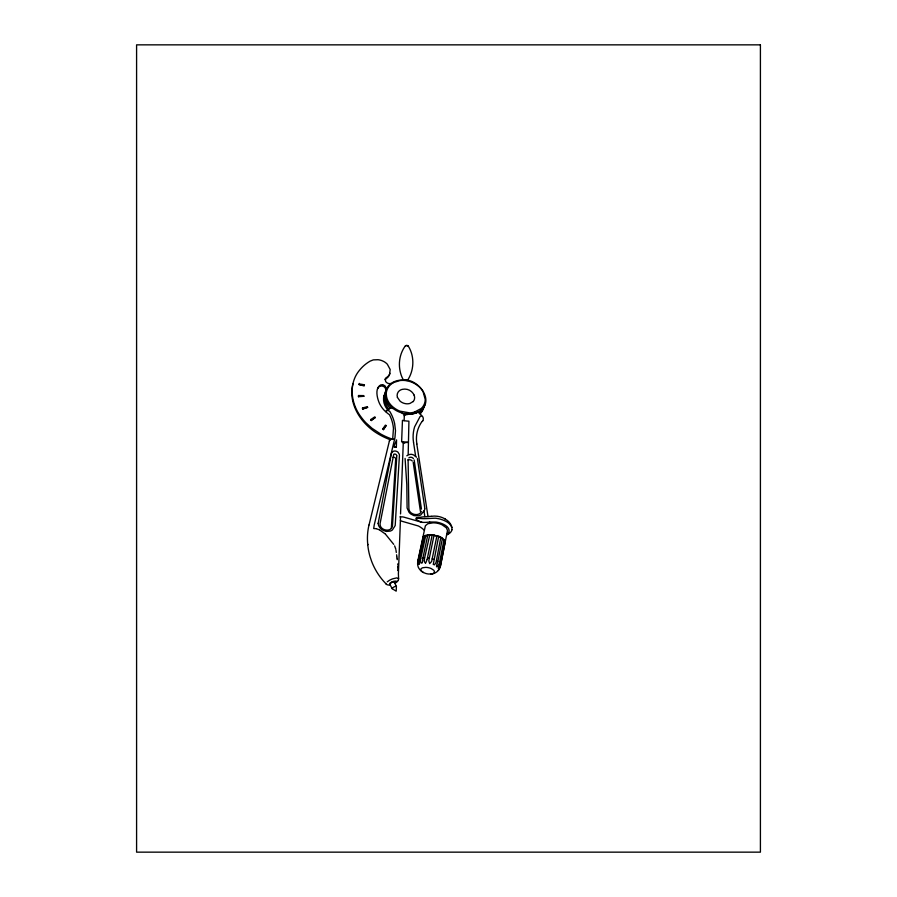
<?xml version="1.0" encoding="UTF-8"?>
<svg xmlns="http://www.w3.org/2000/svg" width="897" height="897" viewBox="0 0 897 897"><rect width="100%" height="100%" fill="white"/><g stroke="black" fill="none" stroke-linecap="round" stroke-linejoin="round"><path stroke-width="1.35" d="M398.403 573.811L400.499 517.827A1.514 1.514 0 0 0 400.253 517.02L400.32 516.403M396.351 447.143L396.564 439.9L393.738 446.706L396.261 447.368L393.828 446.471M401.598 441.616A3.184 3.184 0 0 1 403.269 442.983L400.544 513.97M404.132 420.682L404.323 415.558M396.418 586.436L396.194 591.145L392.213 588.735M396.799 455.934L392.494 525.575C391.798 532.953 379.566 530.643 380.07 523.792A4.642 4.642 0 0 1 380.149 523.186L393.749 454.252A2.142 2.142 0 0 1 396.474 454.981L396.777 455.598M391.339 528.21L395.689 458.827M422.61 560.591L422.846 558.394A11.65 11.65 0 0 1 422.924 557.979L427.813 534.859L429.45 534.679A20.138 20.138 0 0 1 432.231 534.735L438.7 536.215A18.467 18.467 0 0 1 441.133 537.37L441.571 537.628A13.018 13.018 0 0 1 442.456 538.222A9.262 9.262 0 0 1 444.026 539.658A5.674 5.674 0 0 1 444.688 540.611A3.532 3.532 0 0 1 445.147 542.08A2.68 2.68 0 0 1 445.091 542.752M422.633 560.322L422.465 561.993M399.445 455.149L395.196 525.564L392.426 529.914A8.768 8.768 0 0 1 390.296 531.08L386.349 531.461M384.824 393.727L384.174 398.246L385.217 403.291A18.131 18.131 0 0 0 388.838 409.155M436.491 565.76L436.615 566.781M427.129 559.537L425.705 563.024M427.163 559.358L432.231 534.735M389.702 439.519L389.376 441.032M437.209 566.803L439.362 563.305L444.026 539.658A2.747 2.747 0 0 1 442.535 539.389M440.158 563.742L444.688 540.611M436.559 565.48A9.665 9.665 0 0 1 436.783 564.774L437.658 562.217A11.213 11.213 0 0 0 437.859 561.399L442.445 538.222M434.26 564.908L435.628 563.316A9.374 9.374 0 0 0 436.144 561.982L440.808 537.482M433.251 564.527L438.7 536.215M429.315 558.158L428.878 560.49A11.818 11.818 0 0 0 428.822 560.95L429.663 563.619L431.547 561.567A11.179 11.179 0 0 0 431.737 560.961L436.951 535.621L436.368 535.969A2.59 2.59 0 0 1 434.496 535.576L434.092 534.96L429.315 558.158L427.544 557.923M429.764 534.982L424.438 558.663L424.359 561.544L425.245 563.024M419.37 562.24L419.348 560.804A9.542 9.542 0 0 1 419.538 559.022L424.472 535.969A7.154 7.154 0 0 1 425.615 535.419A11.246 11.246 0 0 1 427.813 534.859M421.209 563.181L420.659 562.083A7.849 7.849 0 0 1 420.76 558.528L425.75 535.509A2.882 2.882 0 0 0 427.129 535.834A1.929 1.929 0 0 0 427.611 535.778M431.704 573.968L428.587 574.013A16.841 16.841 0 0 1 425.57 573.396L423.418 572.51A11.19 11.19 0 0 1 418.17 566.938L418.08 566.444A10.002 10.002 0 0 1 417.744 565.188L417.677 564.751A7.378 7.378 0 0 1 417.621 563.428L417.688 562.228A7.714 7.714 0 0 1 417.856 560.838L422.666 538.435M422.711 538.144L425.245 526.371A2.758 2.758 0 0 1 425.503 525.653L427.768 523.736L433.027 522.839A21.606 21.606 0 0 1 437.153 523.209A19.902 19.902 0 0 1 442.053 524.79L446.302 527.772L447.502 530.441L440.225 567.151A8.14 8.14 0 0 1 439.586 568.507L439.048 569.337M422.409 562.318L422.195 562.957M376 528.669L373.701 528.546L374.195 525.126L394.949 437.691L395.51 430.706L394.635 423.575A40.073 40.073 0 0 0 389.915 411.645A5.023 5.023 0 0 0 388.85 410.77L386.786 410.478A4.149 4.149 0 0 0 385.62 411.588M369.059 524.88L389.32 441.29M352.936 383.759C347.677 404.065 361.48 424.472 378.691 434.26A70.426 70.426 0 0 0 390.251 439.721A4.35 4.35 0 0 1 392.639 439.317M359.361 383.411L359.058 384.544L364.137 385.934L364.44 384.802L359.226 383.905M359.058 384.544L364.272 385.441M358.553 395.532L358.508 396.709L363.846 396.295L363.756 395.611L358.553 395.532L358.508 396.709M424.393 510.348L420.828 514.878A8.521 8.521 0 0 1 418.249 515.842L413.932 515.618L410.927 514.082A11.369 11.369 0 0 1 409.032 512.288L407.092 508.016L406.801 484.593L405.085 458.434M362.489 408L362.691 409.155L367.624 407.361L367.277 406.7L362.489 408L362.691 409.155M385.957 378.747A8.006 8.006 0 0 0 389.556 374.498L390.173 369.497L387.358 364.272A13.668 13.668 0 0 0 383.613 361.413L381.819 360.616A16.774 16.774 0 0 0 377.985 359.708L373.298 359.888L370.125 361.132A37.629 37.629 0 0 0 359.439 370.326C348.271 383.669 350.906 403.796 361.054 416.948A53.764 53.764 0 0 0 366.054 422.924L372.087 428.34L380.81 434.081A71.603 71.603 0 0 0 392.651 439.25M386.293 389.41L385.396 386.349A4.99 4.99 0 0 0 383.838 385.217L382.694 384.869M421.31 511.357C419.762 516.907 408.684 514.934 408.875 508.33L408.09 459.477M385.43 391.922L384.768 396.407L385.721 401.206A18.041 18.041 0 0 0 388.782 406.599A19.061 19.061 0 0 0 389.04 406.913L390.262 408.236M370.865 419.493L371.291 420.547L375.305 417.486L374.733 416.903L370.865 419.493L371.291 420.547M384.297 395.353L385.979 390.273A13.175 13.175 0 0 1 387.123 387.739C391.081 381.102 399.726 379.027 406.924 380.451M382.862 428.766L383.445 429.652L386.136 425.559L385.396 425.144L382.862 428.766L383.445 429.652M377.704 388.726L378.758 386.842L380.743 386.058A5.236 5.236 0 0 1 382.313 386.102L382.705 386.181A4.821 4.821 0 0 1 385.116 387.695C387.392 391.182 383.658 395.801 386.271 399.58A18.545 18.545 0 0 0 389.343 404.995A24.668 24.668 0 0 0 392.819 408.393L393.884 409.077A25.878 25.878 0 0 0 401.026 412.676L402.641 413.382M424.584 509.956L424.685 509.642A3.308 3.308 0 0 0 424.83 508.891M402.26 413.181A26.091 26.091 0 0 0 402.966 413.36L411.398 413.966A21.068 21.068 0 0 0 415.928 412.855C436.166 405.063 421.769 381.46 406.072 379.924M424.875 404.827L422.846 409.75A13.511 13.511 0 0 1 420.11 413.943M448.892 532.336C450.541 527.201 443.847 524.095 439.866 522.917A28.536 28.536 0 0 0 435.998 522.065L429.618 521.998M438.902 566.971L439.53 565.682A9.329 9.329 0 0 0 440.169 563.742A5.662 5.662 0 0 0 439.463 562.811M438.79 567.184L438.431 567.879A4.451 4.451 0 0 0 438.252 568.294M407.361 380.541C412.362 373.253 413.999 363.823 412.026 355.234A31.003 31.003 0 0 0 411.757 354.169A28.917 28.917 0 0 0 408.404 346.332L408.045 345.984A2.343 2.343 0 0 0 405.433 345.95L405.197 346.119A26.585 26.585 0 0 0 403.056 349.505C399.154 356.771 398.403 365.572 400.679 373.466A31.417 31.417 0 0 0 402.047 377.289L403.426 380.059M383.613 429.192L386.136 425.559M424.001 510.976L424.842 516.728A52.867 52.867 0 0 0 418.058 517.681M438.398 570.178L439.003 569.393L438.341 570.436M438.196 570.593L437.871 570.941A10.349 10.349 0 0 1 434.641 573.138L433.991 573.407A11.291 11.291 0 0 1 432.702 573.788L434.395 572.6A1.469 1.469 0 0 0 434.585 572.129L433.879 570.324L431.222 568.586A13.556 13.556 0 0 0 428.172 567.633A14.744 14.744 0 0 0 425.615 567.375L422.375 567.812L420.973 568.866A1.458 1.458 0 0 0 420.805 569.292L421.343 570.929L423.418 572.51M413.091 401.542L410.064 403.381A9.228 9.228 0 0 1 405.612 403.672A11.302 11.302 0 0 1 402.204 402.562A11.863 11.863 0 0 1 400.051 401.127L397.405 397.393M432.141 535.15L432.107 535.195A2.243 2.243 0 0 1 429.854 534.87M387.212 581.85L389.41 580.348A23.916 23.916 0 0 1 392.796 578.8L396.754 577.892L398.593 578.677A3.588 3.588 0 0 1 398.257 580.18M390.128 583.151L391.215 582.4A13.242 13.242 0 0 1 393.873 581.245L396.25 581.043L396.026 582.153A6.84 6.84 0 0 1 394.691 583.095M371.436 420.076L375.305 417.486M386.786 410.478L390.453 408.124M406.812 455.799L407.53 455.407M391.092 582.635L392.325 582.063M394.893 583.285L395.42 582.972A7.871 7.871 0 0 0 398.246 580.46M448.052 534.298L446.695 534.87M393.323 382.615L399.939 380.552A22.986 22.986 0 0 1 406.453 380.698A25.284 25.284 0 0 1 417.004 385.071L419.202 386.82A19.936 19.936 0 0 1 423.092 391.697L425.234 399.513A12.412 12.412 0 0 1 421.276 408.471L414.403 412.127M416.029 518.141L418.047 517.67M438.454 568.922L439.295 568.182A5.348 5.348 0 0 0 439.541 567.857L439.653 567.689A7.378 7.378 0 0 0 440.618 565.166L445.136 542.08A2.882 2.882 0 0 1 444.43 541.911M416.41 412.811L417.027 412.598A7.041 7.041 0 0 1 417.385 412.485L417.834 412.385M404.491 380.126L405.534 379.835M362.837 408.673L367.624 407.361M400.264 517.02L401.172 516.874A8.555 8.555 0 0 1 404.155 517.221L422.095 522.346A38.975 38.975 0 0 0 429.629 522.02M431.883 573.945L432.376 573.822A7.849 7.849 0 0 1 430.919 574.058M431.491 516.268L426.378 516.661M422.924 557.979L424.595 557.833M407.911 414.279L409.155 414.19A20.822 20.822 0 0 0 416.41 412.833M424.886 516.728L426.075 516.661M358.643 396.227L363.846 396.295M408.213 442.412L401.632 441.537L402.45 420.345A35.084 35.084 0 0 0 408.92 421.164L408.169 455.014A5.741 5.741 0 0 1 415.49 456.539M403.818 443.118L403.246 443.04M376.482 528.77L379.207 529.768M432.242 558.82L434.025 559.425M379.644 529.981L385.116 533.861M444.688 518.623L445.327 518.993M436.503 560.558L437.288 561.029A13.231 13.231 0 0 1 437.859 561.399M385.475 534.175L393.727 544.356M424.371 530.306L424.046 530.004A25.419 25.419 0 0 0 418.462 526.012L402.226 521.336A8.286 8.286 0 0 1 400.387 520.574M418.809 564.404L418.35 563.484A5.371 5.371 0 0 1 418.204 562.845L418.181 562.755A7.557 7.557 0 0 1 418.305 560.053M418.697 412.508L422.095 415.939L420.76 416.141A6.032 6.032 0 0 0 420.088 416.544L414.616 426.837A34.052 34.052 0 0 0 413.539 442.4M416.578 457.212L415.659 456.416L413.528 442.4M415.95 518.993L416.309 519.352A7.355 7.355 0 0 0 416.892 519.823L418.103 520.596A19.409 19.409 0 0 0 419.426 521.303L420.043 521.594A15.933 15.933 0 0 0 422.095 522.346M394.624 545.869L395.824 549.211M394.052 581.884L396.407 586.346L395.218 586.414A7.972 7.972 0 0 0 392.718 587.838L392.146 588.667L389.713 584.014M414.066 395.005L413.192 393.48A10.36 10.36 0 0 0 402.45 389.332L401.138 389.702A6.122 6.122 0 0 0 397.427 397.382M399.344 454.431L397.999 452.211A5.236 5.236 0 0 0 396.429 451.303L395.734 451.101A4.205 4.205 0 0 0 393.043 451.449L391.451 453.232L378.175 523.343M416.802 444.026L428.015 516.616M414.156 459.959L421.455 509.104M413.203 462.359L420.424 511.38M395.981 550.22L396.295 552.451M396.62 554.795L396.878 556.757M396.945 557.284L397.102 558.629M397.147 558.943L397.225 559.683M397.685 563.921L397.741 564.561M367.759 544.827L367.692 544.087L368.151 548.067A64.012 64.012 0 0 0 370.125 556.88L371.582 561.219A64.932 64.932 0 0 0 386.215 584.003M397.864 565.794L397.92 566.5M397.943 566.713L398.077 568.373L398.033 567.745M398.156 569.36L398.257 570.683M398.19 569.774L398.257 570.627M398.414 574.035L398.593 578.677M424.83 508.487L417.453 458.939A2.489 2.489 0 0 0 417.374 458.58M419.392 562.52L419.415 563.495A4.283 4.283 0 0 1 419.392 564M386.293 394.108C386.304 399.86 389.948 405.029 394.557 408.202A27.358 27.358 0 0 0 399.871 411.14L409.806 412.889A21.786 21.786 0 0 0 414.403 412.127M417.845 560.838A2.702 2.702 0 0 1 418.294 560.053L423.227 537.045A4.35 4.35 0 0 1 424.483 535.98M424.247 406.431A13.735 13.735 0 0 1 418.865 412.665M431.838 516.246A21.102 21.102 0 0 1 444.654 518.69M445.26 519.139A13.343 13.343 0 0 1 452.01 527.481M451.841 529.735A5.696 5.696 0 0 0 451.819 527.537C450.372 522.861 445.181 520.72 440.92 519.307A31.944 31.944 0 0 0 435.269 518.197L426.153 518.601A41.711 41.711 0 0 1 416.511 517.961M422.532 416.466A4.171 4.171 0 0 1 422.98 420.491M422.823 420.816A4.081 4.081 0 0 1 422.397 421.455M416.903 444.004A29.5 29.5 0 0 1 422.173 421.287M452.01 529.791A6.884 6.884 0 0 1 448.074 534.152M408.864 457.806A3.296 3.296 0 0 1 413.394 458.591M404.076 443.096A7.333 7.333 0 0 1 408.202 442.501M387.739 409.794A15.843 15.843 0 0 1 383.961 395.353M413.999 395.028A5.965 5.965 0 0 1 413.169 401.609M394.579 439.395A7.154 7.154 0 0 0 392.684 439.104L393.458 428.396A37.382 37.382 0 0 0 389.466 414.706A36.811 36.811 0 0 1 384.051 410.142A27.123 27.123 0 0 1 379.532 403.549C377.188 398.414 374.52 388.154 380.754 384.903A5.124 5.124 0 0 1 382.694 384.869M423.507 408.191A13.399 13.399 0 0 1 419.583 413.394M405.377 345.939A1.94 1.94 0 0 1 408.337 346.32M389.926 584.9A4.631 4.631 0 0 1 386.114 584.149M390.453 407.911A2.949 2.949 0 0 1 392.684 408.494M402.585 413.528A3.375 3.375 0 0 1 404.558 415.457M404.177 415.76A5.617 5.617 0 0 1 407.911 414.492M385.071 379.666A2.826 2.826 0 0 1 385.99 378.803M389.668 583.768A2.837 2.837 0 0 1 391.148 582.871M392.381 582.164A3.341 3.341 0 0 1 393.895 581.716M367.714 544.087A57.868 57.868 0 0 1 368.992 525.014M390.823 383.49A4.855 4.855 0 0 1 385.71 381.595L385.194 379.027A2.691 2.691 0 0 1 386.394 377.581A8.006 8.006 0 0 0 389.96 373.264M422.79 537.852A2.893 2.893 0 0 1 423.227 537.045A2.859 2.859 0 0 0 424.203 537.213M389.556 440.517A1.749 1.749 0 0 1 390.24 439.732M386.372 531.215A8.936 8.936 0 0 1 378.052 523.355M386.181 394.097A13.242 13.242 0 0 1 393.368 382.694M448.96 532.392A6.133 6.133 0 0 1 446.74 534.107M419.538 559.022A7.232 7.232 0 0 1 420.693 558.506M408.079 460.026A3.734 3.734 0 0 1 412.295 461.024M392.83 457.392A2.074 2.074 0 0 1 395.577 458.401M440.752 537.325A2.175 2.175 0 0 1 438.555 536.81M760.409 44.85L136.591 44.85L136.591 852.15L760.409 852.15L760.409 44.85"/></g></svg>
